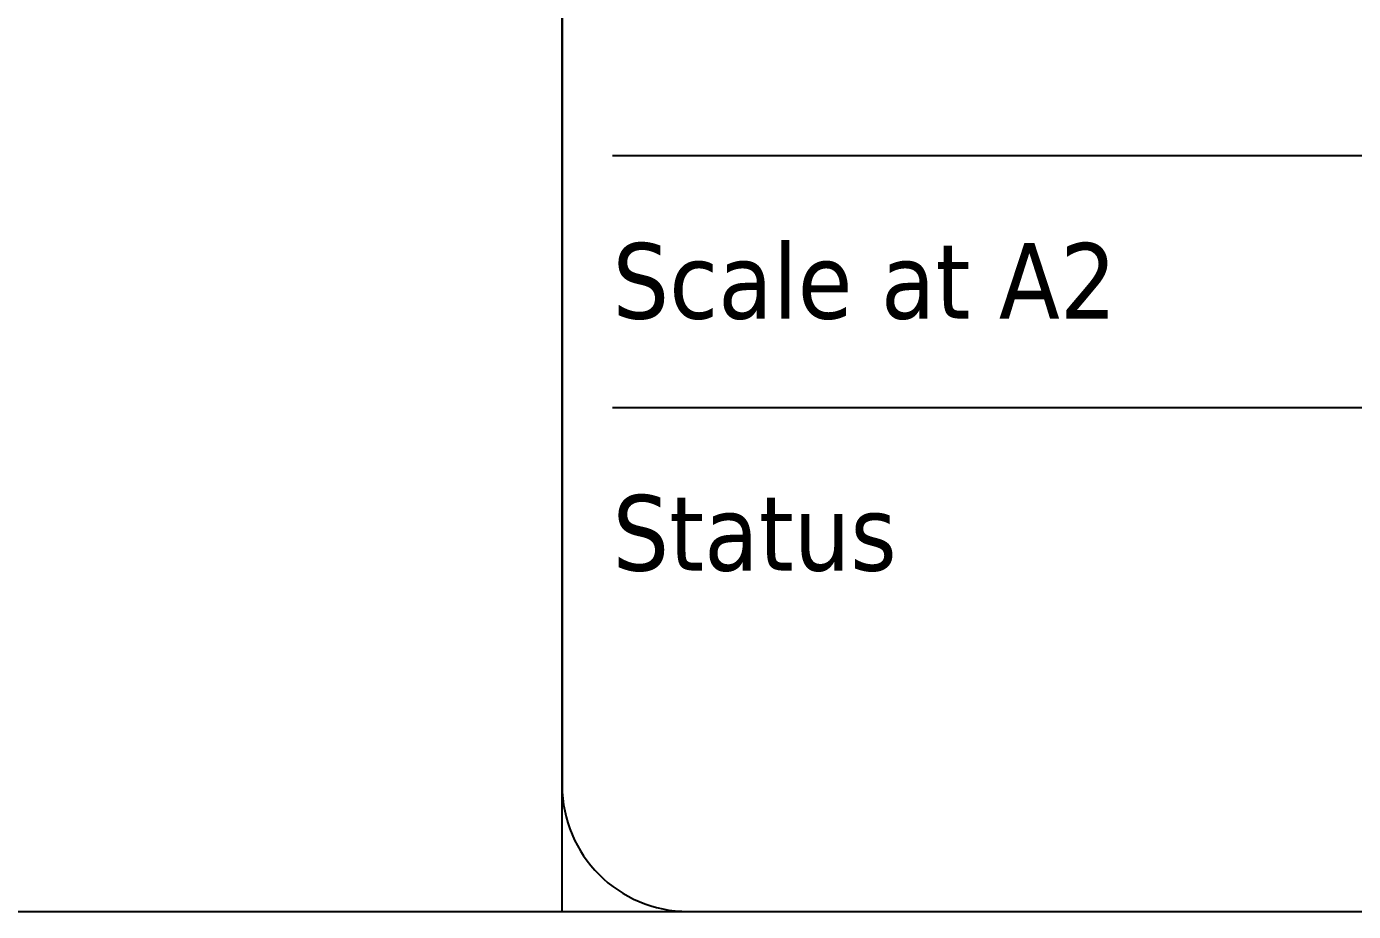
# Paper-space layout 'A2mask' of a CAD drawing. Extents: x 0 to 564, y 0 to 393.
# Drawn here: x 422.62 to 459.48, y 0 to 24.59 of the extents above; entities that cross this region are included whole.
import ezdxf
from ezdxf.enums import TextEntityAlignment as Align

# ---------------------------------------------------------------- set-up
doc = ezdxf.new("R2010")
doc.units = 0
doc.layers.get('0').update_dxf_attribs({"linetype": 'CONTINUOUS'})
doc.layers.get('Defpoints').update_dxf_attribs({"linetype": 'CONTINUOUS'})
doc.layers.add('JPP_Mask', color=7, linetype='CONTINUOUS')
doc.styles.add('JPP', font='arial.ttf')

# ---------------------------------------------------------------- blocks, each defined once
blk = doc.blocks.new('A2mask')
at = {"color": 154, "true_color": 0x004a91}
for p, q in [((437.5, 80.5), (437.5, 3.5)), ((438.9, 21), (562.1, 21)), ((438.9, 14), (562.1, 14)), ((441, 0), (560, 0))]:
    blk.add_line(p, q, dxfattribs=at)
blk.add_arc((441, 3.5), 3.5, 180, 270, dxfattribs=at)
at = {"layer": 'Defpoints'}
blk.add_lwpolyline([(0, 0), (563.5, 0), (563.5, 393.361), (0, 393.361)], close=True, dxfattribs=at)
blk.add_lwpolyline([(437.5, 0), (437.5, 84), (563.5, 84)], dxfattribs=at)
at = {"color": 2, "char_height": 2.1, "attachment_point": 4, "style": 'JPP'}
for s, insert in [('{\\fTahoma|b0|i0|c0|p34;Scale at A2}', (438.9, 17.5)), ('{\\fTahoma|b0|i0|c0|p34;Status}', (438.9, 10.5))]:
    blk.add_mtext(s, dxfattribs=dict(at, insert=insert))
at = {"color": 7, "style": 'JPP'}
for tag, p in [('Client', (516.6, 80.5)), ('Project1', (516.6, 63)), ('Project2', (516.6, 57.75)), ('Project3', (516.6, 52.5)), ('Title1', (516.6, 40.25)), ('Title2', (516.6, 35)), ('Title3', (516.6, 29.75)), ('Status', (441, 5.25))]:
    blk.add_attdef(tag, text='', height=2.5, dxfattribs=at).set_placement(p, align=Align.MIDDLE_LEFT)
at = {"color": 2, "style": 'JPP'}
for tag, p in [('Scale', (460.25, 17.5)), ('Drawn', (491.75, 17.5)), ('Checked', (523.25, 17.5)), ('Date', (554.75, 17.5))]:
    blk.add_attdef(tag, text='', height=1.4, dxfattribs=at).set_placement(p, align=Align.MIDDLE_CENTER)
at = {"color": 6, "style": 'JPP'}
for tag, p in [('Ref', (504, 5.25)), ('DrgNo.', (533.4, 5.25))]:
    blk.add_attdef(tag, text='', height=2.8, dxfattribs=at).set_placement(p, align=Align.MIDDLE_LEFT)
blk.add_attdef('Rev', text='', height=2.8, dxfattribs=at).set_placement((557.392, 5.25), align=Align.MIDDLE_CENTER)

psp = doc.layouts.new('A2mask')

# ---------------------------------------------------------------- block references
at = {"layer": 'JPP_Mask'}
psp.add_blockref('A2mask', (0, 0), dxfattribs=at)

doc.saveas('drawing.dxf')
